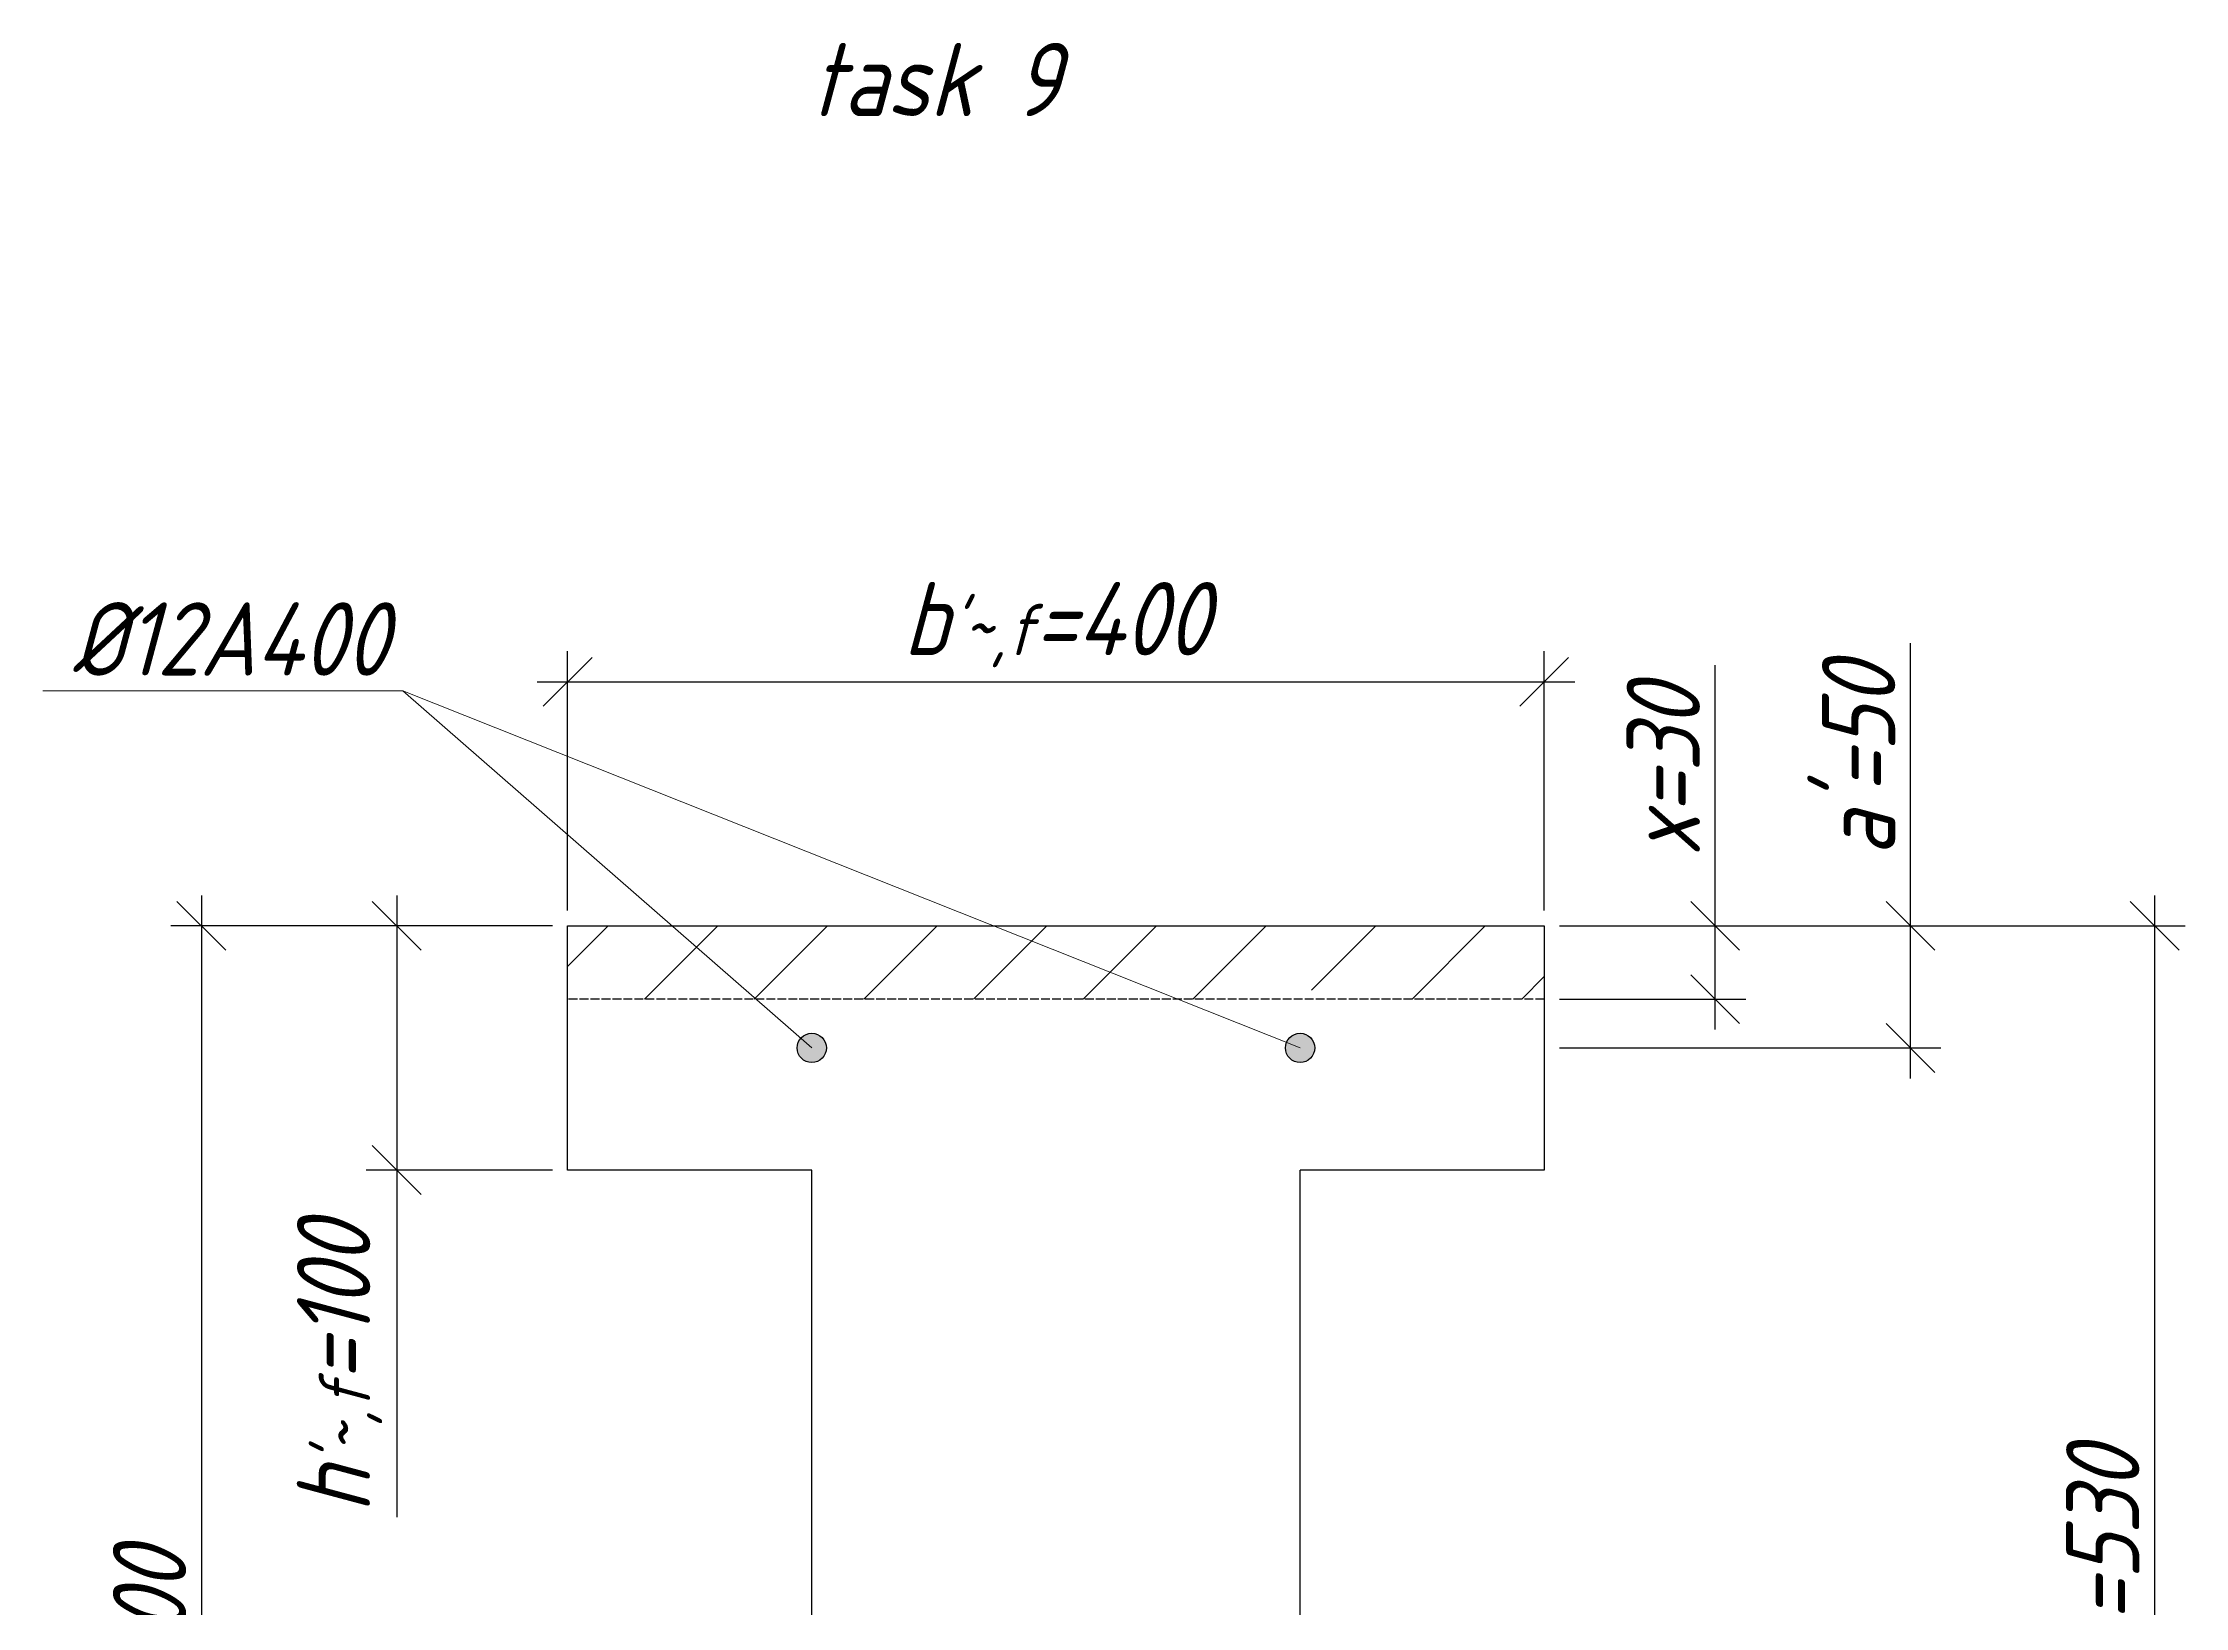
# Model space of a CAD drawing. Header units: millimetres. Extents: x -180 to 58926, y -10791 to 13515.
# Drawn here: x 8040 to 8918, y 629 to 1270 of the extents above; entities that cross this region are included whole.
import ezdxf

# ---------------------------------------------------------------- set-up
doc = ezdxf.new("R2010")
doc.units = ezdxf.units.MM
doc.linetypes.add('ACAD_ISO02W100', pattern=[15, 12, -3])
for name, color, linetype, lineweight in [('basic', 95, 'Continuous', 30), ('hatch', 117, 'ACAD_ISO02W100', 25), ('hatching', 225, 'Continuous', 20), ('size', 45, 'Continuous', 20), ('text', 13, 'Continuous', 20), ('thin', 153, 'Continuous', 18)]:
    doc.layers.add(name, color=color, linetype=linetype, lineweight=lineweight)
doc.styles.add('Structures', font='isocpeur.ttf', dxfattribs={"width": 0.85, "oblique": 15})
doc.dimstyles.new('Structures', dxfattribs={"dimtxt": 3, "dimasz": 2, "dimexe": 1.25, "dimexo": 0.625, "dimtad": 1, "dimtxsty": 'Structures', "dimblk": 'OBLIQUE', "dimcen": 2.5, "dimdle": 1.25, "dimadec": 0, "dimazin": 0, "dimtfac": 1, "dimtmove": 0, "dimatfit": 3, "dimfxl": 1, "dimarcsym": 0})

# ---------------------------------------------------------------- blocks, each defined once
blk = doc.blocks.new('_Oblique')
at = {"color": 0, "linetype": 'ByBlock', "lineweight": -2}
blk.add_line((-0.5, -0.5), (0.5, 0.5), dxfattribs=at)
blk = doc.blocks.new('*D62')
at = {"layer": 'Defpoints', "color": 0, "transparency": 16777216}
for p in [(8655.4, 1008.24), (8255.4, 908.24), (8655.4, 908.24)]:
    blk.add_point(p, dxfattribs=at)
at = {"layer": 'size', "color": 0, "lineweight": -2, "transparency": 16777216}
for p, q in [((8255.4, 914.49), (8255.4, 1020.74)), ((8655.4, 914.49), (8655.4, 1020.74)), ((8242.9, 1008.24), (8667.9, 1008.24))]:
    blk.add_line(p, q, dxfattribs=at)
at = {"layer": 'size', "color": 0, "lineweight": -2, "transparency": 16777216, "xscale": 20, "yscale": 20, "zscale": 20, "rotation": 180}
blk.add_blockref('_Oblique', (8255.4, 1008.24), dxfattribs=at)
at = {"layer": 'size', "color": 0, "lineweight": -2, "transparency": 16777216, "xscale": 20, "yscale": 20, "zscale": 20}
blk.add_blockref('_Oblique', (8655.4, 1008.24), dxfattribs=at)
at = {"layer": 'size', "color": 0, "transparency": 16777216, "insert": (8455.4, 1031.64), "char_height": 30, "attachment_point": 5, "style": 'Structures'}
blk.add_mtext("b{\\H0.7x;\\S'~,f;}=400", dxfattribs=at)
blk = doc.blocks.new('*D64')
at = {"layer": 'Defpoints', "color": 0, "transparency": 16777216}
for p in [(8255.4, 908.24), (8185.4, 808.24), (8255.4, 808.24)]:
    blk.add_point(p, dxfattribs=at)
at = {"layer": 'size', "color": 0, "lineweight": -2, "transparency": 16777216}
for p, q in [((8185.4, 920.74), (8185.4, 808.24)), ((8249.15, 908.24), (8172.9, 908.24)), ((8249.15, 808.24), (8172.9, 808.24)), ((8185.4, 808.24), (8185.4, 666.06))]:
    blk.add_line(p, q, dxfattribs=at)
at = {"layer": 'size', "color": 0, "lineweight": -2, "transparency": 16777216, "xscale": 20, "yscale": 20, "zscale": 20}
for p, rotation in [((8185.4, 908.24), 90), ((8185.4, 808.24), 270)]:
    blk.add_blockref('_Oblique', p, dxfattribs=dict(at, rotation=rotation))
at = {"layer": 'size', "color": 0, "transparency": 16777216, "insert": (8162, 727.15), "char_height": 30, "attachment_point": 5, "rotation": 90, "style": 'Structures'}
blk.add_mtext("h{\\H0.7x;\\S'~,f;}=100", dxfattribs=at)
blk = doc.blocks.new('*D65')
at = {"layer": 'Defpoints', "color": 0, "transparency": 16777216}
for p in [(8255.4, 908.24), (8105.4, 308.24), (8355.4, 308.24)]:
    blk.add_point(p, dxfattribs=at)
at = {"layer": 'size', "color": 0, "lineweight": -2, "transparency": 16777216}
for p, q in [((8105.4, 920.74), (8105.4, 295.74)), ((8249.15, 908.24), (8092.9, 908.24)), ((8349.15, 308.24), (8092.9, 308.24))]:
    blk.add_line(p, q, dxfattribs=at)
at = {"layer": 'size', "color": 0, "lineweight": -2, "transparency": 16777216, "xscale": 20, "yscale": 20, "zscale": 20}
for p, rotation in [((8105.4, 908.24), 90), ((8105.4, 308.24), 270)]:
    blk.add_blockref('_Oblique', p, dxfattribs=dict(at, rotation=rotation))
at = {"layer": 'size', "color": 0, "transparency": 16777216, "insert": (8084.15, 608.24), "char_height": 30, "attachment_point": 5, "rotation": 90, "style": 'Structures'}
blk.add_mtext('h=600', dxfattribs=at)
blk = doc.blocks.new('*D66')
at = {"layer": 'Defpoints', "color": 0, "transparency": 16777216}
for p in [(8655.4, 908.24), (8805.4, 908.24), (8655.4, 858.24)]:
    blk.add_point(p, dxfattribs=at)
at = {"layer": 'size', "color": 0, "lineweight": -2, "transparency": 16777216}
for p, q in [((8805.4, 908.24), (8805.4, 1024)), ((8661.65, 908.24), (8817.9, 908.24)), ((8805.4, 845.74), (8805.4, 908.24)), ((8661.65, 858.24), (8817.9, 858.24))]:
    blk.add_line(p, q, dxfattribs=at)
at = {"layer": 'size', "color": 0, "lineweight": -2, "transparency": 16777216, "xscale": 20, "yscale": 20, "zscale": 20}
for p, rotation in [((8805.4, 908.24), 90), ((8805.4, 858.24), 270)]:
    blk.add_blockref('_Oblique', p, dxfattribs=dict(at, rotation=rotation))
at = {"layer": 'size', "color": 0, "transparency": 16777216, "insert": (8784.15, 976.12), "char_height": 30, "attachment_point": 5, "rotation": 90, "style": 'Structures'}
blk.add_mtext("a'=50", dxfattribs=at)
blk = doc.blocks.new('*D67')
at = {"layer": 'Defpoints', "color": 0, "transparency": 16777216}
for p in [(8655.4, 908.24), (8555.4, 378.24), (8905.4, 378.24)]:
    blk.add_point(p, dxfattribs=at)
at = {"layer": 'size', "color": 0, "lineweight": -2, "transparency": 16777216}
for p, q in [((8905.4, 920.74), (8905.4, 365.74)), ((8661.65, 908.24), (8917.9, 908.24)), ((8561.65, 378.24), (8917.9, 378.24))]:
    blk.add_line(p, q, dxfattribs=at)
at = {"layer": 'size', "color": 0, "lineweight": -2, "transparency": 16777216, "xscale": 20, "yscale": 20, "zscale": 20}
for p, rotation in [((8905.4, 908.24), 90), ((8905.4, 378.24), 270)]:
    blk.add_blockref('_Oblique', p, dxfattribs=dict(at, rotation=rotation))
at = {"layer": 'size', "color": 0, "transparency": 16777216, "insert": (8884.15, 643.24), "char_height": 30, "attachment_point": 5, "rotation": 90, "style": 'Structures'}
blk.add_mtext('h{\\H0.7x;\\S^ 0;}=530', dxfattribs=at)
blk = doc.blocks.new('*D69')
at = {"layer": 'Defpoints', "color": 0, "transparency": 16777216}
for p in [(8655.4, 908.24), (8725.4, 908.24), (8655.4, 878.24)]:
    blk.add_point(p, dxfattribs=at)
at = {"layer": 'size', "color": 0, "lineweight": -2, "transparency": 16777216}
for p, q in [((8725.4, 908.24), (8725.4, 1015.08)), ((8661.65, 908.24), (8737.9, 908.24)), ((8725.4, 865.74), (8725.4, 908.24)), ((8661.65, 878.24), (8737.9, 878.24))]:
    blk.add_line(p, q, dxfattribs=at)
at = {"layer": 'size', "color": 0, "lineweight": -2, "transparency": 16777216, "xscale": 20, "yscale": 20, "zscale": 20}
for p, rotation in [((8725.4, 908.24), 90), ((8725.4, 878.24), 270)]:
    blk.add_blockref('_Oblique', p, dxfattribs=dict(at, rotation=rotation))
at = {"layer": 'size', "color": 0, "transparency": 16777216, "insert": (8704.15, 971.66), "char_height": 30, "attachment_point": 5, "rotation": 90, "style": 'Structures'}
blk.add_mtext('x=30', dxfattribs=at)

msp = doc.modelspace()

# ---------------------------------------------------------------- hatches: boundary and pattern name
at = {"layer": 'basic'}
h = msp.add_hatch(color=256, dxfattribs=at)
h.dxf.hatch_style = 1
h.paths.add_polyline_path([(8361.401, 858.237, 1), (8349.401, 858.237, 1)])
h.paths.add_polyline_path([(8561.401, 858.237, 1), (8549.401, 858.237, 1)])
at = {"layer": 'hatching'}
h = msp.add_hatch(dxfattribs=at)
h.set_pattern_fill('ANSI31', color=256, scale=10)
h.paths.add_polyline_path([(8655.401, 908.237), (8255.401, 908.237), (8255.401, 878.237), (8349.401, 878.237, -1), (8361.401, 878.237), (8549.401, 878.237, -1), (8561.401, 878.237), (8655.401, 878.237)])

# ---------------------------------------------------------------- linework, layer by layer
at = {"layer": 'basic'}
for p, q in [((8255.401, 908.237), (8655.401, 908.237)), ((8255.401, 808.237), (8255.401, 908.237)), ((8655.401, 908.237), (8655.401, 808.237)), ((8355.401, 808.237), (8255.401, 808.237)), ((8355.401, 308.237), (8355.401, 808.237)), ((8655.401, 808.237), (8555.401, 808.237)), ((8555.401, 308.237), (8555.401, 808.237))]:
    msp.add_line(p, q, dxfattribs=at)
for centre in [(8355.401, 858.237), (8555.401, 858.237)]:
    msp.add_circle(centre, 6, dxfattribs=at)
at = {"layer": 'hatch', "ltscale": 0.3}
msp.add_line((8655.401, 878.237), (8255.401, 878.237), dxfattribs=at)
at = {"layer": 'thin'}
for p, q in [((8187.901, 1004.487), (8040.465, 1004.487)), ((8355.401, 858.237), (8187.901, 1004.487)), ((8187.901, 1004.487), (8555.401, 858.237))]:
    msp.add_line(p, q, dxfattribs=at)

# ---------------------------------------------------------------- texts
at = {"layer": 'text', "char_height": 30, "width": 137.52879, "attachment_point": 5, "style": 'Structures'}
for s, insert in [('task 9', (8405.977, 1254.958)), ('%%C12A400', (8116.969, 1025.749))]:
    msp.add_mtext(s, dxfattribs=dict(at, insert=insert))

# ---------------------------------------------------------------- dimensions: what is measured, and where the dimension line sits
at = {"layer": 'size'}
dim = msp.add_linear_dim(base=(8655.401, 1008.237), p1=(8255.401, 908.237), p2=(8655.401, 908.237), text="b{\\H0.7x;\\S'~,f;}=<>", dimstyle='Structures', dxfattribs=at)
dim.commit()
dim.dimension.update_dxf_attribs({"geometry": '*D62', "text_midpoint": (8455.401, 1031.637)})
for base, p1, p2, text, picture, middle in [((8805.401, 908.237), (8655.401, 858.237), (8655.401, 908.237), "a'=<>", '*D66', (8784.151, 976.118)), ((8725.401, 908.237), (8655.401, 878.237), (8655.401, 908.237), 'x=<>', '*D69', (8704.151, 971.656)), ((8105.401, 308.237), (8255.401, 908.237), (8355.401, 308.237), 'h=<>', '*D65', (8084.151, 608.237)), ((8185.401, 808.237), (8255.401, 908.237), (8255.401, 808.237), "h{\\H0.7x;\\S'~,f;}=<>", '*D64', (8162.001, 727.147)), ((8905.401, 378.237), (8655.401, 908.237), (8555.401, 378.237), 'h{\\H0.7x;\\S^ 0;}=<>', '*D67', (8884.151, 643.237))]:
    dim = msp.add_linear_dim(base=base, p1=p1, p2=p2, angle=90, text=text, dimstyle='Structures', dxfattribs=at)
    dim.commit()
    dim.dimension.update_dxf_attribs({"geometry": picture, "text_midpoint": middle})

doc.saveas('drawing.dxf')
